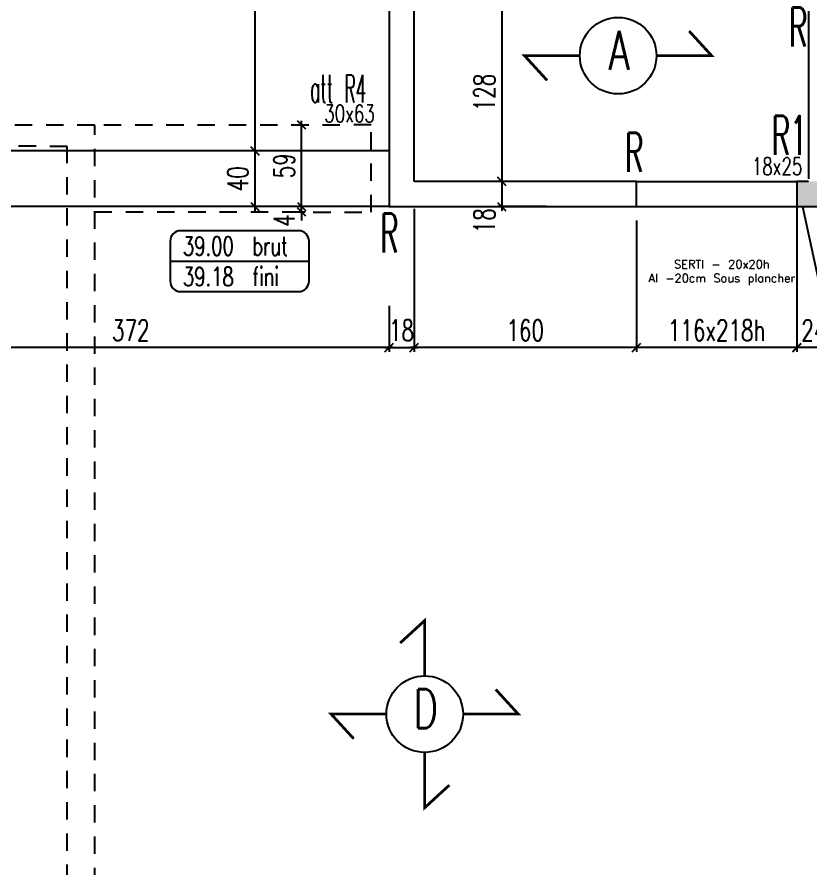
# Model space of a CAD drawing. Extents: x 307 to 786, y -197 to -94.
# Drawn here: x 340.24 to 345.95, y -171.93 to -165.8 of the extents above; entities that cross this region are included whole.
import ezdxf
from ezdxf.enums import TextEntityAlignment as Align

# ---------------------------------------------------------------- set-up
doc = ezdxf.new("R2010")
doc.units = 0
doc.header["$LTSCALE"] = 0.5
doc.header["$MEASUREMENT"] = 0
doc.linetypes.add('CACHE', pattern=[0.375, 0.25, -0.125])
doc.linetypes.add('CONTINU', pattern=[0])
doc.layers.get('DEFPOINTS').update_dxf_attribs({"linetype": 'CONTINUOUS'})
for name, color, linetype in [('1_AJSA_vue2', 13, 'CONTINUOUS'), ('_ SERTI RESERVATION SG', 6, 'CONTINU'), ('COTATION', 7, 'CONTINUOUS'), ('HABILLAGE', 7, 'CONTINUOUS'), ('MURS', 3, 'CONTINUOUS'), ('PLANCHER', 7, 'CONTINUOUS'), ('POTEAUX', 1, 'CONTINUOUS'), ('POUTRES', 2, 'CONTINUOUS'), ('REPERE-RAID', 4, 'CONTINUOUS')]:
    doc.layers.add(name, color=color, linetype=linetype)
doc.styles.add('ROMANS8', font='romans.shx', dxfattribs={"width": 0.7})
doc.styles.get("Standard").update_dxf_attribs({"font": 'txt.shx'})
doc.dimstyles.new('COT50 cm', dxfattribs={"dimtxt": 0.15, "dimasz": 0.06, "dimexe": 0.03, "dimexo": 0.1, "dimgap": 0.05, "dimtad": 1, "dimdec": 0, "dimlfac": 100, "dimzin": 0, "dimdsep": 46, "dimtxsty": 'ROMANS8', "dimblk1": 'OBLIQUE', "dimblk2": 'OBLIQUE', "dimsah": 1, "dimcen": 0.03, "dimdle": 0.03, "dimclrt": 1, "dimadec": 0, "dimazin": 0, "dimtfac": 1, "dimtdec": 0, "dimtmove": 0, "dimatfit": 3, "dimfxl": 1, "dimfxlon": 1, "dimtolj": 1, "dimtzin": 0, "dimlwd": -1, "dimlwe": -1, "dimarcsym": 0})

# ---------------------------------------------------------------- blocks, each defined once
blk = doc.blocks.new('139')
at = {"layer": 'HABILLAGE', "color": 7}
blk.add_line((-0.6648, 0), (0.6648, 0), dxfattribs=at)
at = {"layer": 'HABILLAGE'}
blk.add_lwpolyline([(-0.5648, -0.291), (0.5648, -0.291, 0.414214), (0.6648, -0.191), (0.6648, 0.191, 0.414214), (0.5648, 0.291), (-0.5648, 0.291, 0.414214), (-0.6648, 0.191), (-0.6648, -0.191, 0.414214)], format="xyb", close=True, dxfattribs=at)
at = {"layer": 'HABILLAGE', "color": 1, "width": 0.7}
for s, p in [('brut', (0.1215, 0.054)), ('fini', (0.1215, -0.237))]:
    blk.add_text(s, height=0.18, dxfattribs=at).set_placement(p)
for tag, p in [('NIVBRUT', (-0.5425, 0.054)), ('NIVFINI', (-0.5425, -0.237))]:
    blk.add_attdef(tag, p, '', height=0.18, dxfattribs=at)
blk = doc.blocks.new('_Oblique')
at = {"layer": 'COTATION', "color": 0, "lineweight": -2}
blk.add_line((-0.5, -0.5), (0.5, 0.5), dxfattribs=at)
blk = doc.blocks.new('*D1002')
at = {"layer": 'COTATION', "color": 0, "transparency": 16777216}
for p, q in [((341.9509, -167.1913), (341.9509, -166.7313)), ((342.0339, -166.7613), (341.9209, -166.7613)), ((342.0578, -167.1613), (341.9209, -167.1613))]:
    blk.add_line(p, q, dxfattribs=at)
at = {"layer": 'DEFPOINTS', "color": 0, "transparency": 16777216}
for p in [(341.9509, -166.7613), (342.1339, -166.7613), (342.1578, -167.1613)]:
    blk.add_point(p, dxfattribs=at)
at = {"layer": 'COTATION', "color": 0, "transparency": 16777216, "xscale": 0.06, "yscale": 0.06, "zscale": 0.06}
for p, rotation in [((341.9509, -166.7613), 90), ((341.9509, -167.1613), 270)]:
    blk.add_blockref('_Oblique', p, dxfattribs=dict(at, rotation=rotation))
at = {"layer": 'COTATION', "color": 1, "transparency": 16777216, "insert": (341.8259, -166.9613), "char_height": 0.15, "attachment_point": 5, "rotation": 90, "style": 'ROMANS8'}
blk.add_mtext('\\A1;40', dxfattribs=at)
blk = doc.blocks.new('*D1003')
at = {"layer": 'COTATION', "color": 0, "transparency": 16777216}
for p, q in [((342.5758, -162.9316), (341.9209, -162.9316)), ((341.9509, -166.7913), (341.9509, -162.9016)), ((342.4622, -166.7613), (341.9209, -166.7613))]:
    blk.add_line(p, q, dxfattribs=at)
at = {"layer": 'DEFPOINTS', "color": 0, "transparency": 16777216}
for p in [(341.9509, -162.9316), (342.6758, -162.9316), (342.5622, -166.7613)]:
    blk.add_point(p, dxfattribs=at)
at = {"layer": 'COTATION', "color": 0, "transparency": 16777216, "xscale": 0.06, "yscale": 0.06, "zscale": 0.06}
for p, rotation in [((341.9509, -162.9316), 90), ((341.9509, -166.7613), 270)]:
    blk.add_blockref('_Oblique', p, dxfattribs=dict(at, rotation=rotation))
at = {"layer": 'COTATION', "color": 1, "transparency": 16777216, "insert": (341.8259, -164.8464), "char_height": 0.15, "attachment_point": 5, "rotation": 90, "style": 'ROMANS8'}
blk.add_mtext('\\A1;383', dxfattribs=at)
blk = doc.blocks.new('*D1009')
at = {"layer": 'COTATION', "color": 0, "transparency": 16777216}
for p, q in [((344.3035, -165.7014), (343.6962, -165.7014)), ((343.7262, -165.6714), (343.7262, -167.0108)), ((344.0141, -166.9808), (343.6962, -166.9808))]:
    blk.add_line(p, q, dxfattribs=at)
at = {"layer": 'DEFPOINTS', "color": 0, "transparency": 16777216}
for p in [(344.4035, -165.7014), (343.7262, -166.9808), (344.1141, -166.9808)]:
    blk.add_point(p, dxfattribs=at)
at = {"layer": 'COTATION', "color": 0, "transparency": 16777216, "xscale": 0.06, "yscale": 0.06, "zscale": 0.06}
for p, rotation in [((343.7262, -165.7014), 90), ((343.7262, -166.9808), 270)]:
    blk.add_blockref('_Oblique', p, dxfattribs=dict(at, rotation=rotation))
at = {"layer": 'COTATION', "color": 1, "transparency": 16777216, "insert": (343.6012, -166.3411), "char_height": 0.15, "attachment_point": 5, "rotation": 90, "style": 'ROMANS8'}
blk.add_mtext('\\A1;128', dxfattribs=at)
blk = doc.blocks.new('*D1010')
at = {"layer": 'COTATION', "color": 0, "transparency": 16777216}
for p, q in [((344.0141, -166.9808), (343.6962, -166.9808)), ((343.7262, -166.9508), (343.7262, -167.1913)), ((344.0453, -167.1613), (343.6962, -167.1613))]:
    blk.add_line(p, q, dxfattribs=at)
at = {"layer": 'DEFPOINTS', "color": 0, "transparency": 16777216}
for p in [(344.1141, -166.9808), (343.7262, -167.1613), (344.1453, -167.1613)]:
    blk.add_point(p, dxfattribs=at)
at = {"layer": 'COTATION', "color": 0, "transparency": 16777216, "xscale": 0.06, "yscale": 0.06, "zscale": 0.06}
for p, rotation in [((343.7262, -166.9808), 90), ((343.7262, -167.1613), 270)]:
    blk.add_blockref('_Oblique', p, dxfattribs=dict(at, rotation=rotation))
at = {"layer": 'COTATION', "color": 1, "transparency": 16777216, "insert": (343.6012, -167.264), "char_height": 0.15, "attachment_point": 5, "rotation": 90, "style": 'ROMANS8'}
blk.add_mtext('\\A1;18', dxfattribs=at)
blk = doc.blocks.new('*D1369')
at = {"layer": 'COTATION', "color": 0, "transparency": 16777216}
for p, q in [((345.851, -167.8771), (345.851, -168.2071)), ((346.0959, -167.8771), (346.0959, -168.2071)), ((346.1259, -168.1771), (345.821, -168.1771))]:
    blk.add_line(p, q, dxfattribs=at)
at = {"layer": 'DEFPOINTS', "color": 0, "transparency": 16777216}
for p in [(345.851, -166.6933), (346.0959, -166.6934), (345.851, -168.1771)]:
    blk.add_point(p, dxfattribs=at)
at = {"layer": 'COTATION', "color": 0, "transparency": 16777216, "xscale": 0.06, "yscale": 0.06, "zscale": 0.06, "rotation": 180}
blk.add_blockref('_Oblique', (345.851, -168.1771), dxfattribs=at)
at = {"layer": 'COTATION', "color": 0, "transparency": 16777216, "xscale": 0.06, "yscale": 0.06, "zscale": 0.06}
blk.add_blockref('_Oblique', (346.0959, -168.1771), dxfattribs=at)
at = {"layer": 'COTATION', "color": 1, "transparency": 16777216, "insert": (345.9734, -168.0521), "char_height": 0.15, "attachment_point": 5, "style": 'ROMANS8'}
blk.add_mtext('\\A1;24', dxfattribs=at)
blk = doc.blocks.new('*D1370')
at = {"layer": 'COTATION', "color": 0, "transparency": 16777216}
for p, q in [((344.696, -167.2613), (344.696, -168.2071)), ((345.8513, -167.2613), (345.8513, -168.2071)), ((345.8813, -168.1771), (344.666, -168.1771))]:
    blk.add_line(p, q, dxfattribs=at)
at = {"layer": 'DEFPOINTS', "color": 0, "transparency": 16777216}
for p in [(344.696, -167.1613), (345.8513, -167.1613), (344.696, -168.1771)]:
    blk.add_point(p, dxfattribs=at)
at = {"layer": 'COTATION', "color": 0, "transparency": 16777216, "xscale": 0.06, "yscale": 0.06, "zscale": 0.06, "rotation": 180}
blk.add_blockref('_Oblique', (344.696, -168.1771), dxfattribs=at)
at = {"layer": 'COTATION', "color": 0, "transparency": 16777216, "xscale": 0.06, "yscale": 0.06, "zscale": 0.06}
blk.add_blockref('_Oblique', (345.8513, -168.1771), dxfattribs=at)
at = {"layer": 'COTATION', "color": 1, "transparency": 16777216, "insert": (345.2737, -168.0521), "char_height": 0.15, "attachment_point": 5, "style": 'ROMANS8'}
blk.add_mtext('\\A1;116x218h', dxfattribs=at)
blk = doc.blocks.new('*D1371')
at = {"layer": 'COTATION', "color": 0, "transparency": 16777216}
for p, q in [((343.095, -167.1771), (343.095, -168.2071)), ((344.696, -167.2613), (344.696, -168.2071)), ((344.726, -168.1771), (343.065, -168.1771))]:
    blk.add_line(p, q, dxfattribs=at)
at = {"layer": 'DEFPOINTS', "color": 0, "transparency": 16777216}
for p in [(343.095, -166.513), (344.696, -167.1613), (343.095, -168.1771)]:
    blk.add_point(p, dxfattribs=at)
at = {"layer": 'COTATION', "color": 0, "transparency": 16777216, "xscale": 0.06, "yscale": 0.06, "zscale": 0.06, "rotation": 180}
blk.add_blockref('_Oblique', (343.095, -168.1771), dxfattribs=at)
at = {"layer": 'COTATION', "color": 0, "transparency": 16777216, "xscale": 0.06, "yscale": 0.06, "zscale": 0.06}
blk.add_blockref('_Oblique', (344.696, -168.1771), dxfattribs=at)
at = {"layer": 'COTATION', "color": 1, "transparency": 16777216, "insert": (343.8955, -168.0521), "char_height": 0.15, "attachment_point": 5, "style": 'ROMANS8'}
blk.add_mtext('\\A1;160', dxfattribs=at)
blk = doc.blocks.new('*D1372')
at = {"layer": 'COTATION', "color": 0, "transparency": 16777216}
for p, q in [((342.9147, -167.8771), (342.9147, -168.2071)), ((343.095, -167.8771), (343.095, -168.2071)), ((342.8847, -168.1771), (343.125, -168.1771))]:
    blk.add_line(p, q, dxfattribs=at)
at = {"layer": 'DEFPOINTS', "color": 0, "transparency": 16777216}
for p in [(343.095, -166.513), (342.9147, -166.6934), (343.095, -168.1771)]:
    blk.add_point(p, dxfattribs=at)
at = {"layer": 'COTATION', "color": 0, "transparency": 16777216, "xscale": 0.06, "yscale": 0.06, "zscale": 0.06, "rotation": 180}
blk.add_blockref('_Oblique', (342.9147, -168.1771), dxfattribs=at)
at = {"layer": 'COTATION', "color": 0, "transparency": 16777216, "xscale": 0.06, "yscale": 0.06, "zscale": 0.06}
blk.add_blockref('_Oblique', (343.095, -168.1771), dxfattribs=at)
at = {"layer": 'COTATION', "color": 1, "transparency": 16777216, "insert": (343.0048, -168.0521), "char_height": 0.15, "attachment_point": 5, "style": 'ROMANS8'}
blk.add_mtext('\\A1;18', dxfattribs=at)
blk = doc.blocks.new('*D1373')
at = {"layer": 'COTATION', "color": 0, "transparency": 16777216}
for p, q in [((339.1958, -167.8771), (339.1958, -168.2071)), ((342.9147, -167.8771), (342.9147, -168.2071)), ((342.9447, -168.1771), (339.1658, -168.1771))]:
    blk.add_line(p, q, dxfattribs=at)
at = {"layer": 'DEFPOINTS', "color": 0, "transparency": 16777216}
for p in [(342.9147, -166.6934), (339.1958, -167.0662), (339.1958, -168.1771)]:
    blk.add_point(p, dxfattribs=at)
at = {"layer": 'COTATION', "color": 0, "transparency": 16777216, "xscale": 0.06, "yscale": 0.06, "zscale": 0.06, "rotation": 180}
blk.add_blockref('_Oblique', (339.1958, -168.1771), dxfattribs=at)
at = {"layer": 'COTATION', "color": 0, "transparency": 16777216, "xscale": 0.06, "yscale": 0.06, "zscale": 0.06}
blk.add_blockref('_Oblique', (342.9147, -168.1771), dxfattribs=at)
at = {"layer": 'COTATION', "color": 1, "transparency": 16777216, "insert": (341.0552, -168.0521), "char_height": 0.15, "attachment_point": 5, "style": 'ROMANS8'}
blk.add_mtext('\\A1;372', dxfattribs=at)
blk = doc.blocks.new('*D1579')
at = {"layer": 'COTATION', "color": 0, "transparency": 16777216}
for p, q in [((342.2851, -167.1613), (342.2851, -167.1013)), ((342.3122, -167.1613), (342.2551, -167.1613)), ((342.2851, -167.2014), (342.2851, -167.1613)), ((342.3122, -167.2014), (342.2551, -167.2014)), ((342.2851, -167.2014), (342.2851, -167.2614))]:
    blk.add_line(p, q, dxfattribs=at)
at = {"layer": 'DEFPOINTS', "color": 0, "transparency": 16777216}
for p in [(342.2851, -167.1613), (342.4122, -167.1613), (342.4122, -167.2014)]:
    blk.add_point(p, dxfattribs=at)
at = {"layer": 'COTATION', "color": 0, "transparency": 16777216, "xscale": 0.06, "yscale": 0.06, "zscale": 0.06}
for p, rotation in [((342.2851, -167.1613), 270), ((342.2851, -167.2014), 90)]:
    blk.add_blockref('_Oblique', p, dxfattribs=dict(at, rotation=rotation))
at = {"layer": 'COTATION', "color": 1, "transparency": 16777216, "insert": (342.1601, -167.2614), "char_height": 0.15, "attachment_point": 5, "rotation": 90, "style": 'ROMANS8'}
blk.add_mtext('\\A1;4', dxfattribs=at)
blk = doc.blocks.new('*D1580')
at = {"layer": 'COTATION', "color": 0, "transparency": 16777216}
for p, q in [((342.2851, -167.1913), (342.2851, -166.5446)), ((342.3122, -166.5746), (342.2551, -166.5746)), ((342.3122, -167.1613), (342.2551, -167.1613))]:
    blk.add_line(p, q, dxfattribs=at)
at = {"layer": 'DEFPOINTS', "color": 0, "transparency": 16777216}
for p in [(342.2851, -166.5746), (342.4122, -166.5746), (342.4122, -167.1613)]:
    blk.add_point(p, dxfattribs=at)
at = {"layer": 'COTATION', "color": 0, "transparency": 16777216, "xscale": 0.06, "yscale": 0.06, "zscale": 0.06}
for p, rotation in [((342.2851, -166.5746), 90), ((342.2851, -167.1613), 270)]:
    blk.add_blockref('_Oblique', p, dxfattribs=dict(at, rotation=rotation))
at = {"layer": 'COTATION', "color": 1, "transparency": 16777216, "insert": (342.1601, -166.868), "char_height": 0.15, "attachment_point": 5, "rotation": 90, "style": 'ROMANS8'}
blk.add_mtext('\\A1;59', dxfattribs=at)

msp = doc.modelspace()

# ---------------------------------------------------------------- hatches: boundary and pattern name
at = {"layer": 'POTEAUX'}
h = msp.add_hatch(color=256, dxfattribs=at)
h.dxf.hatch_style = 1
h.paths.add_polyline_path([(345.851, -166.981), (346.0959, -166.981), (346.0959, -167.1612), (345.851, -167.1612)])

# ---------------------------------------------------------------- linework, layer by layer
at = {"layer": '1_AJSA_vue2', "linetype": 'CACHE'}
msp.add_lwpolyline([(324.0959, -183.2004, -0.009711), (340.5322, -184.0682), (345.2407, -184.5163), (345.2406, -177.6655), (340.7959, -177.671), (340.7955, -166.5756), (339.1959, -166.5765)], format="xyb", dxfattribs=at)
for points in [[(340.7948, -167.1986), (342.7865, -167.2015), (342.7864, -166.5745), (340.7955, -166.5756)], [(345.0376, -183.1163), (345.0375, -177.8686), (340.5959, -177.8741), (340.5982, -166.7289), (339.1982, -166.7234)]]:
    msp.add_lwpolyline(points, dxfattribs=at)
at = {"layer": 'COTATION'}
for p, q in [((345.851, -167.1612), (345.851, -167.8158)), ((345.8513, -167.1613), (345.8513, -167.5994))]:
    msp.add_line(p, q, dxfattribs=at)
at = {"layer": 'MURS'}
for p, q in [((342.9147, -160.6413), (342.9147, -167.1613)), ((343.0947, -166.9808), (343.0947, -160.6413)), ((345.9359, -160.6413), (345.936, -166.961)), ((344.6961, -166.9808), (343.095, -166.9808)), ((344.696, -167.1613), (344.696, -166.9808)), ((345.9359, -166.9808), (345.851, -166.9808)), ((345.851, -166.9808), (345.851, -167.1612)), ((342.9147, -167.1613), (344.696, -167.1613)), ((345.851, -167.1612), (346.0959, -167.1612))]:
    msp.add_line(p, q, dxfattribs=at)
at = {"layer": 'PLANCHER', "color": 1, "const_width": 0.02}
for points in [[(344.8399, -166.0757), (345.238, -166.0757), (345.0757, -165.8986)], [(344.2886, -166.0757), (343.8905, -166.0757), (344.0528, -166.2529)], [(343.1719, -170.5396), (343.1719, -170.1415), (342.9947, -170.3038)], [(343.4475, -170.8153), (343.8456, -170.8153), (343.6833, -170.6381)], [(342.8962, -170.8153), (342.4981, -170.8153), (342.6604, -170.9925)], [(343.1719, -171.0909), (343.1719, -171.489), (343.3491, -171.3267)]]:
    msp.add_lwpolyline(points, dxfattribs=at)
at = {"layer": 'PLANCHER', "color": 1}
for centre in [(344.5642, -166.0757), (343.1719, -170.8153)]:
    msp.add_circle(centre, 0.2757, dxfattribs=at)
at = {"layer": 'POUTRES'}
for p, q in [((342.9147, -166.7613), (339.3056, -166.7613)), ((344.6961, -166.9808), (345.8513, -166.9808)), ((342.9147, -167.1613), (339.3056, -167.1613)), ((344.696, -167.1613), (345.8513, -167.1613)), ((345.8916, -167.1612), (347.1194, -172.8711))]:
    msp.add_line(p, q, dxfattribs=at)

# ---------------------------------------------------------------- block references
at = {"layer": 'HABILLAGE', "color": 1, "xscale": 0.7521624, "yscale": 0.7521624, "zscale": 0.7521624}
msp.add_blockref('139', (341.8391, -167.5547), dxfattribs=at).add_auto_attribs({'NIVBRUT': '39.00', 'NIVFINI': '39.18'})

# ---------------------------------------------------------------- texts
at = {"layer": '_ SERTI RESERVATION SG', "linetype": 'ByBlock', "insert": (344.5757, -167.5467), "char_height": 0.06, "attachment_point": 1}
msp.add_mtext_dynamic_manual_height_columns('\\pxqc;SERTI - 20x20h\\PAI -20cm Sous plancher', width=1.470611, gutter_width=1, heights=[0], dxfattribs=at)
at = {"layer": 'PLANCHER', "color": 1, "width": 0.7}
for s, p in [('A', (344.572, -166.037)), ('D', (343.1796, -170.7765))]:
    msp.add_text(s, height=0.28, dxfattribs=at).set_placement(p, align=Align.MIDDLE)
at = {"layer": 'REPERE-RAID', "color": 4}
for s, height, width, p in [('R', 0.28, 0.519, (345.7954, -166.0095)), ('att R4', 0.2, 0.45, (342.3465, -166.413)), ('R1', 0.28, 0.519, (345.6713, -166.7889)), ('R', 0.28, 0.519, (344.6149, -166.9111)), ('R', 0.28, 0.519, (342.8515, -167.4927))]:
    msp.add_text(s, height=height, dxfattribs=dict(at, width=width)).set_placement(p)
at = {"layer": 'REPERE-RAID', "color": 1, "style": 'ROMANS8', "width": 0.7}
for s, p in [('30x63', (342.4488, -166.5548)), ('18x25', (345.5274, -166.9345))]:
    msp.add_text(s, height=0.125, dxfattribs=at).set_placement(p)

# ---------------------------------------------------------------- dimensions: what is measured, and where the dimension line sits
at = {"layer": 'COTATION'}
for base, p1, p2, picture, middle in [((341.9509, -162.9316), (342.5622, -166.7613), (342.6758, -162.9316), '*D1003', (341.8259, -164.8464)), ((343.7262, -166.9808), (344.4035, -165.7014), (344.1141, -166.9808), '*D1009', (343.6012, -166.3411)), ((342.2851, -166.5746), (342.4122, -167.1613), (342.4122, -166.5746), '*D1580', (342.1601, -166.868)), ((341.9509, -166.7613), (342.1578, -167.1613), (342.1339, -166.7613), '*D1002', (341.8259, -166.9613))]:
    dim = msp.add_linear_dim(base=base, p1=p1, p2=p2, angle=90, dimstyle='COT50 cm', override={"dimtmove": 1}, dxfattribs=at)
    dim.commit()
    dim.dimension.update_dxf_attribs({"geometry": picture, "text_midpoint": middle})
for base, p1, p2, picture, middle in [((343.095, -168.1771), (342.9147, -166.6934), (343.095, -166.513), '*D1372', (343.0048, -168.1771)), ((345.851, -168.1771), (346.0959, -166.6934), (345.851, -166.6933), '*D1369', (345.9734, -168.1771))]:
    dim = msp.add_linear_dim(base=base, p1=p1, p2=p2, dimstyle='COT50 cm', override={"dimtmove": 1, "dimfxl": 0.3}, dxfattribs=at)
    dim.commit()
    dim.dimension.update_dxf_attribs({"geometry": picture, "text_midpoint": middle, "dimtype": 160})
for base, p1, p2, override, picture, middle in [((343.095, -168.1771), (344.696, -167.1613), (343.095, -166.513), {"dimtmove": 1}, '*D1371', (343.8955, -168.0521)), ((339.1958, -168.1771), (342.9147, -166.6934), (339.1958, -167.0662), {"dimtmove": 1, "dimfxl": 0.3}, '*D1373', (341.0552, -168.0521))]:
    dim = msp.add_linear_dim(base=base, p1=p1, p2=p2, dimstyle='COT50 cm', override=override, dxfattribs=at)
    dim.commit()
    dim.dimension.update_dxf_attribs({"geometry": picture, "text_midpoint": middle})
for base, p1, p2, picture, middle in [((343.7262, -167.1613), (344.1141, -166.9808), (344.1453, -167.1613), '*D1010', (343.7262, -167.264)), ((342.2851, -167.1613), (342.4122, -167.2014), (342.4122, -167.1613), '*D1579', (342.2851, -167.2614))]:
    dim = msp.add_linear_dim(base=base, p1=p1, p2=p2, angle=90, dimstyle='COT50 cm', override={"dimtmove": 1}, dxfattribs=at)
    dim.commit()
    dim.dimension.update_dxf_attribs({"geometry": picture, "text_midpoint": middle, "dimtype": 160})
dim = msp.add_linear_dim(base=(344.696, -168.1771), p1=(345.8513, -167.1613), p2=(344.696, -167.1613), text='<>x218h', dimstyle='COT50 cm', override={"dimtmove": 1}, dxfattribs=at)
dim.commit()
dim.dimension.update_dxf_attribs({"geometry": '*D1370', "text_midpoint": (345.2737, -168.0521)})

doc.saveas('drawing.dxf')
